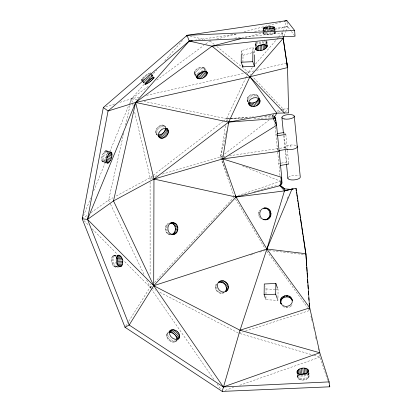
<?xml version="1.0" encoding="UTF-8"?>
<svg xmlns="http://www.w3.org/2000/svg" width="412" height="412" viewBox="0 0 412 412"><rect width="100%" height="100%" fill="white"/><g stroke="black" fill="none" stroke-linecap="round" stroke-linejoin="round"><path stroke-width="0.31" stroke-dasharray="2.06 1.54" d="M170.48 234.619C164.671 234.752 163.296 225.575 168.415 223.371M241.314 53.241L241.35 50.676L252.963 47.38L254.631 52.005L254.595 54.492M242.915 62.346L243.018 55.296L241.35 50.676M252.922 50.491L252.963 47.38M277.667 288.503L278.074 289.626L277.92 300.353L265.91 299.684L265.987 294.637M265.992 294.003L266.064 288.951L265.271 286.747M247.926 101.882C243.863 94.817 258.283 90.491 259.225 98.623M258.53 98.54L258.247 96.32M157.745 135.641C151.24 131.248 161.653 120.443 165.897 127.22M259.467 217.289L258.463 214.431L259.014 211.459M255.466 46.592L255.435 43.373L256.712 41.813M266.961 44.398L266.935 41.179L266.605 40.546L266.749 44.28M106.049 162.792L102.197 161.504C100.616 157.914 102.665 152.558 105.977 150.55L109.808 151.781M106.507 150.684L107.099 152.023L106.729 155.401M119.382 266.775C115.741 268.284 112.213 266.152 111.77 262.382C111.353 260.096 111.163 256.918 113.418 255.522L116.606 255.275M225.452 125.655L220.559 157.049L234.232 196.864M226.039 121.885L226.528 118.744L245.408 78.661M195.916 76.297C189.355 70.524 204.45 62.464 206.221 70.73M204.11 70.663L204.63 69.705L204.589 68.083M177.268 340.039C172.829 346.574 161.741 336.058 168.977 331.789M123.729 133.169L108.583 200.124L110.246 203.61M125.567 125.037L130.383 103.762M130.522 103.134L131.51 98.756L144.143 84.331M226.064 133.333L220.559 157.049L228.197 176.748M226.209 132.71L226.641 130.836M308.722 372.051C310.648 376.856 307.836 379.725 303.294 380.044C301.229 380.178 297.953 379.946 297.516 377.413L297.546 374.74M224.282 292.494C219.282 295.934 212.515 288.714 216.367 283.981M106.615 155.88L104.803 159.861L103.366 161.396L102.197 161.504M278.512 37.234L282.277 32.852L286.87 20.6M284.064 35.937L285.614 31.806M285.835 31.214L287.612 26.497L286.943 21.187M83.435 215.873L90.758 198.038M93.684 190.9L105.642 161.772M109.793 151.667L128.827 105.292M129.074 104.7L131.51 98.756L149.051 85.809M287.236 198.811L287.967 197.039M245.681 78.079L246.778 75.757M247.051 75.175L248.421 72.27L253.014 66.914M142.13 81.02L141.295 79.768C143.603 76.771 146.914 73.882 150.571 72.883L153.362 76.272M265.591 43.471L266.863 41.911M125.691 326.191L128.405 321.865M128.745 321.324L150.107 287.252L151.858 285.367M259.292 211.032L259.843 210.177M176.032 341.213L176.604 340.333M115.216 267.022L116.019 266.914L117.322 265.57M297.727 376.578L299.246 375.018M291.449 305.683L292.036 304.901M285.295 112.136L288.045 108.675L283.235 109.123L280.943 109.87M255.522 63.994L276.421 39.665M276.838 39.181L278.095 37.719M148.773 79.047L156.771 69.911M164.769 60.78L182.454 40.592M274.856 28.742L275.278 33.027C271.93 34.824 267.429 34.902 263.757 34.011L263.618 33.738L264.519 33.145L268.171 32.424M154.49 282.544L233.795 197.333M273.898 114.181L272.595 115.468L264.916 116.014M166.752 334.235L168.405 332.669M166.51 335.322L168.575 333.365M166.623 336.542L169.1 334.194M167.081 337.814L169.147 335.857M167.849 339.05L170.743 336.31M168.884 340.163L170.944 338.206M170.105 341.084L172.994 338.345M171.433 341.744L174.322 339.004M172.777 342.099L175.667 339.359M174.049 342.125L176.939 339.39M175.157 341.821L177.222 339.869M291.16 306.075C288.951 308.279 285.156 308.336 282.802 306.327M152.646 175.733L150.102 177.701L115.314 196.488M153.156 175.342L222.964 121.494M223.474 121.102L226.528 118.744L230.37 118.471M222.604 155.494L220.559 157.049L161.741 174.286M224.643 153.939L269.036 120.077M271.585 118.131L274.14 116.184L262.712 116.797M156.792 80.093L203.739 45.444M205.804 43.919L209.929 40.876L211.835 40.664M82.215 218.844L87.385 215.172M91.006 212.602L108.583 200.124L113.073 197.703M167.329 333.354L168.199 332.742M215.646 285.176L216.671 284.46M215.285 286.551L216.82 285.475M215.301 288.003L216.836 286.932M215.692 289.445L217.227 288.369M216.434 290.769L217.459 290.053M217.479 291.887L219.014 290.815M218.751 292.726L219.771 292.01M220.162 293.231L221.187 292.515M221.62 293.359L223.67 291.928M223.026 293.107L224.051 292.391M278.409 112.157L280.551 110.807M281.087 110.473L283.235 109.123L252.824 76.936M144.293 78.805L141.331 80.052M225.23 390.344L233.686 387.383M239.727 385.266L320.062 357.132L319.506 354.644M237.894 195.633L279.949 181.465M276.931 111.178L280.366 110.055M151.946 286.664L150.107 287.252L123.404 260.343M250.64 255.054L254.317 253.874M259.833 252.108L265.349 250.342M238.764 333.205L242.431 332.031M245.49 331.052L309.659 310.493L307.774 307.888M105.786 106.729L114.974 103.881M119.877 102.361L131.51 98.756L139.014 97.057M156.838 175.723L150.102 177.701L150.102 179.622M243.018 55.296L252.19 52.695M252.798 52.525L254.631 52.005M254.05 191.585L263.335 189.108M263.953 188.943L278.198 185.148M216.753 39.073L235.988 34.005M244.058 31.878L281.283 22.073M244.846 37.631L264.679 32.466M270.88 30.854L287.612 26.497L290.954 30.874M254.024 70.915L245.294 72.975M256.511 70.313L287.025 62.948M146.518 95.357L244.666 73.12M229.396 155.757L279.202 148.402M279.82 148.294L285.382 147.342L287.303 149.185M280.665 163.24L278.811 163.559L279.485 164.532M281.283 163.131L286.845 162.173L288.766 164.022M194.907 40.211L236.812 34.011M254.595 31.379L264.751 29.875M274.912 28.371L287.612 26.497M223.083 156.684L220.559 157.049L221.749 157.533M223.716 156.591L224.978 156.405M234.68 38.131L282.277 32.852L282.776 35.88M167.246 224.113L168.523 223.974M166.288 225.173L168.838 224.895M165.603 226.482L167.514 226.276M165.238 227.954L167.787 227.676M165.222 229.479L167.772 229.201M165.552 230.962L168.106 230.684M166.211 232.301L168.76 232.023M167.143 233.398L169.698 233.12M168.297 234.186L170.851 233.903M169.59 234.603L171.505 234.397M258.545 212.906L259.699 212.819M258.463 214.431L259.622 214.338M231.008 118.424L253.401 116.833M113.418 255.522L116.395 255.347M114.227 255.414L116.256 255.631M112.697 256.017L116.272 255.806M112.121 256.867L116.879 256.583M111.714 258.015L115.288 257.799M111.513 259.38L115.087 259.163M111.534 260.868L115.108 260.657M111.77 262.382L116.539 262.099M112.208 263.819L116.977 263.536M112.816 265.076L117.585 264.792M113.552 266.07L118.321 265.786M116.74 266.42L117.93 266.348M114.371 266.734L117.945 266.523M116.019 266.914L117.806 266.806M230.339 118.538L226.528 118.744L144.097 101.404M230.972 118.507L247.478 117.616M259.539 116.967L262.078 116.833M229.082 118.702L226.528 118.744L228.057 121.138M229.721 118.687L245.047 118.424M253.993 118.265L270.596 117.976M266.064 288.951L274.912 289.445M275.546 289.482L278.074 289.626M194.284 73.65L195.705 74.526L196.823 74.603M269.139 250.511L305.946 254.77M137.175 99.946L131.51 98.756L133.282 106.27M153.218 178.406L150.102 177.701L134.461 111.286M190.174 36.055L204.991 39.67M239.995 333.566L313.29 355.139M313.903 355.319L320.062 357.132L328.596 383.175M255.368 44.105L256.388 45.227L257.412 45.541M105.977 150.55L110.926 152.198M106.888 151.183L109.087 151.92M105.333 150.792L109.736 152.26M107.099 152.023L108.747 152.569M104.627 151.4L108.48 152.682M107.125 153.135L108.222 153.501M103.901 152.327L108.856 153.975M103.206 153.506L107.058 154.794M102.588 154.866L107.542 156.519M102.088 156.308L107.048 157.961M101.743 157.734L106.703 159.387M101.579 159.053L106.538 160.706M104.076 160.788L105.724 161.339M101.599 160.165L105.457 161.453M103.366 161.396L105.565 162.127M101.81 161.004L106.77 162.658M102.727 161.638L107.13 163.106M242.539 165.918L280.557 181.259M275.278 33.027L274.619 32.533L274.438 30.694M273.625 115.942L272.595 115.468L273.012 117.317M151.24 287.839L150.107 287.252L146.507 279.702M151.812 288.137L155.787 290.197M159.768 292.257L238.198 332.911M307.465 374.256L308.382 374.827L309.144 376.336M156.503 134.224L157.374 134.801M115.066 255.703L115.885 256.367M209.929 40.876L214.863 44.898M216.841 46.51L248.421 72.27L250.62 74.603M273.419 116.225L272.595 115.468L273.486 117.116M284.301 132.875L285.454 133.982M84.027 220.667L89.002 225.683M92.17 228.876L117.518 254.415M259.802 217.665L260.477 218.422M163.78 125.227L165.444 127.117M162.694 124.975L164.769 127.339M161.458 125.068L163.95 127.905M160.165 125.5L162.658 128.338M158.898 126.237L161.808 129.548M157.75 127.231L160.654 130.542M156.792 128.415L159.696 131.727M156.091 129.713L158.996 133.019M155.695 131.026L158.599 134.333M155.633 132.273L158.538 135.579M155.911 133.364L158.399 136.197M151.807 74.618L153.001 76.071M150.22 72.847L151.415 74.294M151.817 74.778L153.81 77.199M151.523 75.128L152.718 76.581M150.375 74.021L152.77 76.92M150.941 75.829L151.74 76.797M148.691 73.49L150.287 75.427M150.684 75.911L151.879 77.363M148.912 75.221L150.905 77.636M147.614 74.134L151.204 78.491M148.67 77.111L149.463 78.079M146.425 74.938L148.021 76.874M148.418 77.358L150.014 79.295M147.496 78.064L148.294 79.032M145.204 75.844L146.801 77.78M147.197 78.265L148.794 80.201M146.275 78.97L147.47 80.422M144.035 76.792L145.632 78.728M146.028 79.212L147.625 81.149M145.488 80.258L146.286 81.226M142.995 77.719L143.793 78.687M144.19 79.171L146.188 81.591M144.411 80.896L145.209 81.864M142.155 78.558L145.745 82.92M142.325 79.887L144.72 82.791M141.579 79.258L143.175 81.195M143.572 81.679L144.772 83.136M142.48 81.061L144.076 82.997M141.295 79.768L142.094 80.737M142.495 81.221L144.087 83.157M142.531 81.504L144.123 83.445M247.494 100.868L248.199 101.779M291.325 31.363L294.673 35.741M266.719 251.186L307.398 307.367M150.838 288.307L150.107 287.252L150.107 284.048M151.204 288.838L214.523 380.297M217.083 383.999L220.744 389.283M275.886 133.885L276.555 134.858M277.348 148.722L278.018 149.695M164.651 125.804L165.521 127.761M204.038 67.527L205.995 70.71M203.173 67.202L205.125 70.38M204.63 69.705L205.279 70.766M202.05 67.13L204.007 70.308M200.752 67.305L203.034 71.013M199.367 67.728L201.973 71.966M197.981 68.361L199.938 71.544M196.699 69.17L198.981 72.878M195.602 70.091L197.884 73.8M194.768 71.065L196.72 74.242M194.248 72.023L196.205 75.205M195.705 74.526L196.354 75.587M194.083 72.903L196.04 76.086M194.84 74.201L196.143 76.323M235.54 199.063L264.983 248.498M110.519 204.192L144.015 274.474M257.541 95.404L258.283 97.139M256.522 94.709L258.005 98.195M255.249 94.276L256.738 97.783M253.818 94.137L255.316 97.659M252.319 94.302L253.828 97.845M250.862 94.76L252.371 98.319M249.538 95.481L251.052 99.05M248.441 96.408L249.96 99.987M247.648 97.49L249.167 101.069M247.21 98.643L248.73 102.222M247.159 99.797L248.457 102.861M277.513 299.236L277.92 300.353M265.513 298.582L265.91 299.684M286.644 306.497L287.071 307.816M283.235 109.123L283.961 111.41M290.506 145.06L291.083 147.259M310.911 316.086L311.323 317.956M311.462 318.574L311.879 320.443M313.403 327.283L313.681 328.524M315.484 336.609L316.179 339.72M318.121 348.428L318.538 350.293M282.277 32.852L282.771 35.988M150.571 72.883L150.607 73.166M285.84 134.348L287.241 148.567M287.422 150.421L288.704 163.404M274.66 27.862L274.902 30.308M274.964 30.921L275.144 32.759M308.712 373.087L308.954 375.538M274.598 29.036L274.84 31.487M274.897 32.1L275.02 33.321M308.511 372.891L308.938 377.176M274.196 28.248L274.377 30.081M308.264 373.602L308.382 374.827M273.954 29.334L274.196 31.786M274.258 32.399L274.377 33.619M307.805 372.484L308.346 377.995M284.223 135.594L285.624 149.814M285.686 150.432L286.845 162.173M273.439 29.303L273.563 30.524M283.652 135.332L284.898 147.996M285.027 149.262L286.464 163.827M272.981 29.618L273.223 32.069M273.28 32.677L273.403 33.902M306.935 373.839L307.414 378.736M272.27 29.206L272.45 31.039M271.673 29.252L272.157 34.15M305.663 373.844L306.209 379.354M270.947 29.793L271.07 31.018M270.303 30.061L270.483 31.899M270.545 32.507L270.725 34.345M304.257 374.292L304.803 379.797M269.448 29.849L269.566 31.07M268.727 29.576L268.969 32.028M269.026 32.641L269.211 34.474M302.753 374.539L303.294 380.044M267.929 29.978L268.052 31.199M267.223 29.633L267.465 32.084M267.527 32.692L267.707 34.531M301.249 374.57L301.79 380.075M265.843 29.613L266.085 32.059M266.147 32.672L266.327 34.505M299.848 374.384L300.394 379.89M274.886 123.77L275.144 126.391M275.201 126.932L280.495 180.621M265.194 29.808L265.498 32.867M264.736 30.128L264.916 31.961M264.978 32.574L265.158 34.407M298.654 373.993L299.194 379.498M264.221 30.091L264.401 31.925M263.855 29.958L264.277 34.237M297.737 373.427L298.278 378.927M263.459 29.164L263.881 33.444M263.273 29.118L263.757 34.011M297.407 375.162L297.706 378.216M263.196 29.463L263.438 31.904M263.5 32.517L263.618 33.738M297.279 374.972L297.516 377.413M266.935 41.179L267.053 44.29M266.404 42.694L266.476 44.558M265.956 41.303L266.054 43.79M264.89 39.743L265.034 43.476M263.685 41.494L263.783 43.981M262.217 40.963L262.336 44.069M260.729 41.87L260.848 44.98M259.225 41.72L259.344 44.831M257.855 41.71L258 45.444M256.738 42.436L256.856 45.547M256.388 45.227L256.439 46.468M255.893 42.591L256.037 46.324M255.692 44.738L255.764 46.602M255.435 43.373L255.558 46.484M150.102 182.181L150.107 275.721M288.436 177.196A6.237 2.251 -5.6 0 1 299.148 175.914M285.258 148.541A6.237 2.251 -5.6 0 1 288.184 145.508A6.237 2.251 -5.6 0 1 296.151 145.518"/><path stroke-width="0.62" d="M174.781 233.98L172.226 234.258C176.959 232.131 176.264 223.999 171.057 223.026C179.658 220.353 180.214 235.803 171.567 234.562M254.59 55.11L254.425 66.311L242.853 66.832L241.185 62.212L241.303 53.879M242.853 66.832L242.874 65.549M254.425 66.311L252.757 61.687L252.911 51.114M265.313 298.031L264.118 294.719L264.272 283.986L275.849 283.461L277.467 287.942M277.312 298.674L275.695 294.194L275.849 283.461M309.7 309.438L305.889 253.715L296.115 188.423L291.995 189.02L284.471 190.9L236.061 197.039L153.964 179.065L113.506 200.917L87.514 219.405L82.215 218.844L103.335 107.491L187.084 35.303L286.87 20.6L294.637 30.488L295.043 36.225L189.19 41.056L108.057 110.998L87.514 219.405L129.167 325.032L223.309 386.94L329.137 381.888L329.785 386.806L222.207 391.4L125.016 327.272L82.215 218.844L82.704 217.654M161.365 138.355L158.465 135.054C162.204 135.018 165.583 131.49 165.521 127.761L168.426 131.067C168.838 135.661 161.988 141.125 158.574 136.588M248.575 103.412C250.784 110.112 263.283 104.885 259.225 98.623M267.326 219.411L264.7 219.817C273.619 220.662 272.476 205.964 263.804 208.158L266.435 208.153M266.183 219.503C271.652 217.819 270.978 209.064 265.318 208.24M280.423 301.167L281.133 303.901C276.787 296.094 290.754 291.84 292.247 300.26M280.855 302.485C280.474 296.068 290.578 294.781 292.391 300.703M255.558 49.08C256.789 45.001 263.299 43.497 266.801 45.521L267.125 46.154C265.894 50.233 259.385 51.737 255.883 49.713L255.512 47.838M111.456 152.332L110.926 152.198C107.625 154.212 105.575 159.568 107.151 163.157L107.676 163.291C110.983 161.277 113.027 155.927 111.456 152.332L110.354 151.966M118.986 255.131L118.177 255.239C114.788 258 115.983 265.071 119.98 266.739L120.783 266.631C124.383 263.891 122.889 254.987 117.796 255.203M121.38 257.078L116.622 257.361L117.667 260.054L117.724 264.422L122.482 264.138M283.842 36.529L283.178 38.301L249.904 76.781L228.67 122.096L222.681 158.903L236.061 197.039L266.894 249.033L309.767 307.857L319.794 352.77L329.137 381.888M196.241 76.828C198.78 81.931 209.765 76.102 206.546 71.261M222.207 391.4L240.021 330.244L266.894 249.033L284.471 190.9L279.923 185.565L281.715 177.351L276.581 125.3L275.484 118.131L274.14 116.184M178.092 339.256C183.479 334.786 173.555 326.016 169.389 331.397M228.382 123.348L228.67 122.096L276.802 113.166L288.668 112.888L287.53 67.594L283.065 37.868M297.093 373.133C296.238 367.344 308.809 365.841 308.722 372.051M308.598 370.831C307.264 375.116 298.721 376.321 296.975 371.912M227.347 290.125L225.302 291.557C228.717 287.318 223.649 280.701 218.638 282.431C224.478 276.2 233.099 288.256 225.302 291.778M295.96 188.923L296.115 188.423M250.717 106.008L249.219 102.475C252.644 103.989 257.438 102.264 258.53 98.54L259.993 101.98M125.016 327.272L129.167 325.032L153.707 285.701L266.894 249.033L291.995 189.02L293.128 188.995M153.913 78.033L154.16 77.24C150.504 78.239 147.192 81.128 144.885 84.125L144.921 84.414C148.475 83.543 151.431 80.649 153.913 78.033L153.115 77.065M241.128 38.599L212 46.185L135.63 102.464L113.506 200.917L153.707 285.701L236.061 197.039L280.479 185.596L281.901 183.206L281.715 177.351L222.681 158.903L153.964 179.065L153.707 285.701L223.309 386.94L319.794 352.77L240.021 330.244L153.707 285.701L87.514 219.405L135.63 102.464L189.19 41.056L192.368 40.587M170.218 330.615C167.133 335.214 174.626 341.749 178.916 338.473M279.923 185.565L281.901 183.206L281.587 180.013M186.245 36.266L187.084 35.303L294.637 30.488M169.435 331.567L171.088 330.002M172.195 329.703L169.306 332.438C173.025 332.263 176.748 335.471 176.846 339.246L179.73 336.506M170.578 332.463L173.467 329.729M171.922 332.824L174.812 330.084M173.256 333.483L176.14 330.743M174.477 334.4L177.361 331.665M175.507 335.517L178.391 332.778M176.274 336.748L179.163 334.014M176.733 338.02L179.622 335.286M177.845 339.158L179.493 337.593M220.688 280.994C213.117 283.724 220.008 295.456 226.327 291.063M200.732 78.666L198.126 74.423L200.896 73.367L203.276 71.636L205.882 75.88M275.736 120.68L275.484 118.131L273.331 118.769L228.67 122.096L153.964 179.065L135.63 102.464L249.904 76.781L287.53 67.594L283.178 38.301L212 46.185L189.19 41.056L187.084 35.303M218.406 282.328L219.431 281.612M220.044 282.179L222.094 280.747M221.502 282.308L223.551 280.876M222.918 282.807L224.962 281.375M224.19 283.647L226.234 282.215M225.23 284.769L227.275 283.338M225.972 286.093L228.021 284.661M226.363 287.53L228.413 286.098M226.379 288.987L228.428 287.555M226.018 290.357L228.063 288.925M173.607 222.748C166.057 221.749 165.959 235.108 173.483 234.351M299.648 374.812L303.366 373.705L306.265 373.864L305.725 368.354M263.979 27.645L263.077 28.237L263.211 28.505C266.888 29.396 271.39 29.314 274.737 27.516L274.598 27.249C271.178 26.224 267.393 26.795 263.979 27.645L264.097 28.866M258.88 50.63L258.69 45.655L261.646 45.279L264.468 44.192L264.664 49.167M280.479 185.596L284.599 188.912L284.471 190.9L291.995 189.02M240.021 330.244L309.767 307.857M284.388 21.254L286.87 20.6M264.926 208.065C257.485 208.395 258.458 220.549 265.848 219.725M277.122 133.673L283.919 132.504M277.23 135.831L285.84 134.348M287.303 149.185L278.692 150.668L279.151 151.328L222.681 158.903L276.581 125.3L273.331 118.769L276.802 113.166L249.904 76.781L212 46.185M280.155 165.5L288.766 164.022M170.99 222.861L172.262 222.722M169.692 223.232L170.965 223.093M172.35 223.443L174.894 223.165M173.498 224.231L176.048 223.953M174.436 225.328L176.985 225.05M175.09 226.667L177.644 226.389M175.424 228.145L177.974 227.867M175.404 229.675L177.958 229.396M175.043 231.142L177.593 230.864M174.358 232.456L176.913 232.177M173.395 233.516L175.95 233.238M291.748 189.314L292.953 189.201M266.755 208.714L267.872 208.627M268.027 209.548L269.139 209.461M269.041 210.687L270.154 210.599M269.726 212.046L270.839 211.959M270.04 213.54L271.153 213.452M269.958 215.064L271.075 214.976M269.489 216.516L270.612 216.429M268.665 217.793L269.793 217.706M267.537 218.813L268.67 218.72M263.191 219.735L264.339 219.642M116.987 255.311L118.177 255.239M117.446 255.564L119.825 255.419M117.075 256.295L120.639 256.084M117.229 258.618L121.988 258.334M117.667 260.054L122.426 259.771M117.904 261.568L122.663 261.285M117.925 263.057L122.683 262.774M117.914 265.534L122.081 265.287M118.527 266.312L121.504 266.137M118.996 266.739L120.783 266.631M241.185 62.212L252.757 61.687M264.118 294.719L275.695 294.194M291.145 189.371L284.599 188.912L280.371 185.56M266.894 249.033L305.889 253.715L306.672 265.658M228.67 122.096L135.63 102.464L108.057 110.998L103.335 107.491M273.779 117.667L275.484 118.131L274.243 116.987M110.189 152.285L111.837 152.831M109.298 152.754L112.049 153.671M108.773 153.686L112.069 154.783M108.057 154.819L111.904 156.102M107.161 156.06L111.559 157.528M106.667 157.508L111.06 158.97M106.595 159.047L110.447 160.33M106.45 160.412L109.752 161.514M106.275 161.525L109.025 162.441M106.667 162.498L108.32 163.044M168.426 131.067C166.263 123.955 155.293 132.556 159.403 137.531M207.195 72.321C203.703 69.69 196.462 73.48 196.895 77.889M249.904 76.781L284.512 113.125M166.726 128.168L167.56 129.111M166.906 128.559L168.153 129.976M165.459 129.007L168.364 132.309M165.063 130.321L167.967 133.622M164.367 131.613L167.267 134.915M163.404 132.798L166.309 136.099M162.256 133.792L165.155 137.093M160.989 134.528L163.888 137.835M159.696 134.961L162.596 138.262M158.62 136.218L160.273 138.108M152.538 77.765L153.336 78.728M151.302 78.12L152.497 79.573M150.262 79.047L151.456 80.5M148.696 79.516L150.287 81.452M147.872 80.906L149.067 82.359M146.682 81.71L147.877 83.162M146.008 82.833L146.806 83.801M145.117 83.275L145.915 84.244M259.714 99.776C256.686 95.095 247.092 98.859 249.008 104.432M206.422 71.472L207.396 73.063M205.603 71.297L207.236 73.944M204.44 71.194L206.716 74.907M202.179 72.558L204.785 76.802M200.896 73.367L203.502 77.605M199.511 74L202.117 78.244M197.152 75.133L199.434 78.841M196.684 76.117L198.311 78.769M196.467 76.853L197.446 78.445M280.706 302.588C282.735 309.319 294.353 306.368 291.964 299.385M259.071 98.535L260.049 100.837M258.092 99.694L259.555 103.134M257.299 100.775L258.762 104.215M256.202 101.707L257.67 105.158M254.879 102.423L256.352 105.889M253.421 102.882L254.894 106.363M251.923 103.046L253.406 106.543M250.491 102.907L251.979 106.425M248.699 102.964L249.703 105.328M235.365 195.247L236.061 197.039M329.389 385.596L329.785 386.806M291.294 298.072L291.727 299.39M290.295 296.959L290.723 298.278M289.023 296.12L289.451 297.438M287.566 295.615L287.993 296.928M286.026 295.476L286.453 296.789M284.507 295.708L284.934 297.026M283.111 296.305L283.538 297.618M281.937 297.217L282.364 298.53M281.061 298.386L281.489 299.704M280.546 299.735L280.974 301.048M296.058 189.556L296.249 190.823M296.439 192.085L296.635 193.352M296.825 194.618L297.114 196.519M297.304 197.786L297.495 199.053M297.691 200.32L297.881 201.586M298.072 202.853L298.746 207.282M298.937 208.549L299.127 209.816M299.323 211.083L299.993 215.512M300.183 216.779L300.379 218.046M300.569 219.313L301.625 226.276M301.816 227.542L302.872 234.51M303.062 235.777L305.848 254.137M294.271 116.122L300.266 176.913A6.237 2.251 -5.6 0 1 293.849 179.931A6.237 2.251 -5.6 0 1 287.957 177.799M308.413 370.028L308.593 371.866M274.078 27.022L274.196 28.248M307.836 369.317L308.14 372.376M273.197 26.852L273.377 28.691M306.925 368.745L307.347 373.03M281.901 117.605L283.461 133.431M286.525 164.46L287.9 178.391M272.028 26.754L272.208 28.593M270.648 26.734L270.89 29.18M304.324 368.168L304.87 373.674M269.144 26.79L269.386 29.237M302.82 368.204L303.366 373.705M267.63 26.919L267.81 28.752M301.316 368.452L301.862 373.952M275.855 121.921L275.983 123.234M266.198 27.115L266.379 28.948M299.91 368.9L300.456 374.4M264.952 27.362L265.132 29.195M298.7 369.512L299.184 374.405M297.773 370.254L298.195 374.534M297.181 371.073L297.423 373.519M306.755 266.94L307.053 271.42M307.141 272.703L307.44 277.188M307.568 279.109L307.821 282.951M307.949 284.872L308.207 288.714M308.377 291.279L308.593 294.477M308.804 297.68L308.974 300.245M309.191 303.448L309.361 306.008M267.074 44.908L267.125 46.154M266.981 45.021L267.053 46.886M266.502 45.181L266.595 47.668M265.637 44.717L265.781 48.446M263.124 44.81L263.314 49.785M261.646 45.279L261.836 50.254M260.132 45.567L260.322 50.542M257.433 46.165L257.603 50.516M256.46 47.092L256.583 50.202M255.811 47.849L255.883 49.713M287.025 62.948L287.107 66.759M296.908 145.972A6.237 2.251 -5.6 0 1 294.678 148.794A6.237 2.251 -5.6 0 1 287.123 149.335M284.12 118.939A6.237 2.251 -5.6 0 0 294.209 116.714A6.237 2.251 -5.6 0 0 285.928 114.927A6.237 2.251 -5.6 0 0 284.12 118.939"/></g></svg>
